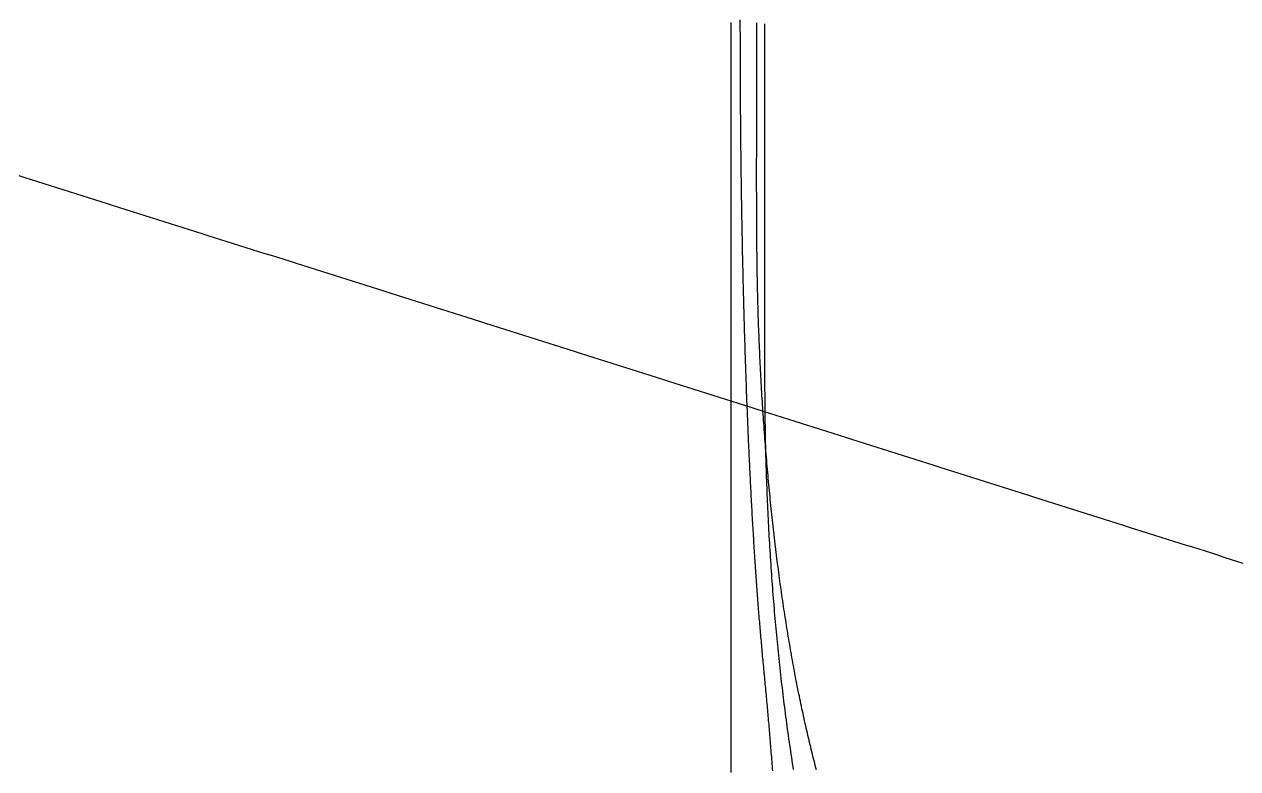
# Model space of a CAD drawing. Header units: millimetres. Extents: x -253 to 256, y -315 to 312.
# Drawn here: x -110.54 to -63.15, y -40.84 to -11.77 of the extents above; entities that cross this region are included whole.
import ezdxf

# ---------------------------------------------------------------- set-up
doc = ezdxf.new("R2010")
doc.units = ezdxf.units.MM
doc.layers.add('SKETCH', color=5, linetype='Continuous')

msp = doc.modelspace()

# ---------------------------------------------------------------- linework, layer by layer
at = {"layer": 'SKETCH', "flags": 128}
for points in [[(-82.937, -40.989), (-82.937, -40.769), (-82.937, -40.549), (-82.937, -40.328), (-82.937, -40.108), (-82.937, -39.888), (-82.937, -39.668), (-82.937, -39.448), (-82.937, -39.227), (-82.937, -39.007), (-82.937, -38.787), (-82.937, -38.567), (-82.937, -38.347), (-82.937, -38.126), (-82.937, -37.906), (-82.937, -37.686), (-82.937, -37.466), (-82.937, -37.246), (-82.937, -37.026), (-82.937, -36.805), (-82.937, -36.585), (-82.937, -36.365), (-82.937, -36.145), (-82.937, -35.925), (-82.937, -35.704), (-82.937, -35.484), (-82.937, -35.264), (-82.937, -35.044), (-82.937, -34.824), (-82.937, -34.603), (-82.937, -34.383), (-82.937, -34.163), (-82.937, -33.943), (-82.937, -33.722), (-82.937, -33.502), (-82.937, -33.282), (-82.937, -33.062), (-82.937, -32.841), (-82.937, -32.621), (-82.937, -32.401), (-82.937, -32.181), (-82.937, -31.96), (-82.937, -31.74), (-82.937, -31.52), (-82.937, -31.3), (-82.937, -31.079), (-82.937, -30.859), (-82.937, -30.639), (-82.937, -30.419), (-82.937, -30.198), (-82.937, -29.978), (-82.937, -29.758), (-82.937, -29.538), (-82.937, -29.318), (-82.937, -29.097), (-82.937, -28.877), (-82.937, -28.657), (-82.937, -28.437), (-82.937, -28.217), (-82.937, -27.996), (-82.937, -27.776), (-82.937, -27.556), (-82.937, -27.336), (-82.937, -27.116), (-82.937, -26.895), (-82.937, -26.675), (-82.937, -26.455), (-82.937, -26.235), (-82.937, -26.015), (-82.937, -25.794), (-82.937, -25.574), (-82.937, -25.354), (-82.937, -25.134), (-82.937, -24.914), (-82.937, -24.693), (-82.937, -24.473), (-82.937, -24.253), (-82.937, -24.033), (-82.937, -23.813), (-82.937, -23.592), (-82.937, -23.372), (-82.937, -23.152), (-82.937, -22.932), (-82.937, -22.712), (-82.937, -22.492), (-82.937, -22.271), (-82.937, -22.051), (-82.937, -21.831), (-82.937, -21.611), (-82.937, -21.391), (-82.937, -21.17), (-82.937, -20.95), (-82.937, -20.73), (-82.937, -20.51), (-82.937, -20.29), (-82.937, -20.069), (-82.937, -19.849), (-82.937, -19.629), (-82.937, -19.409), (-82.937, -19.189), (-82.937, -18.968), (-82.937, -18.748), (-82.937, -18.528), (-82.937, -18.308), (-82.937, -18.087), (-82.937, -17.867), (-82.937, -17.647), (-82.937, -17.427), (-82.937, -17.206), (-82.937, -16.986), (-82.937, -16.766), (-82.937, -16.546), (-82.937, -16.325), (-82.937, -16.105), (-82.937, -15.885), (-82.937, -15.665), (-82.937, -15.445), (-82.937, -15.224), (-82.937, -15.004), (-82.937, -14.784), (-82.937, -14.564), (-82.937, -14.343), (-82.937, -14.123), (-82.937, -13.903), (-82.937, -13.683), (-82.937, -13.462), (-82.937, -13.242), (-82.937, -13.022), (-82.937, -12.802), (-82.937, -12.582), (-82.937, -12.361), (-82.937, -12.141), (-82.937, -11.921), (-82.937, -11.701)], [(-81.312, -40.927), (-81.319, -40.836), (-81.326, -40.745), (-81.332, -40.655), (-81.339, -40.565), (-81.346, -40.476), (-81.352, -40.387), (-81.359, -40.299), (-81.366, -40.211), (-81.373, -40.123), (-81.379, -40.037), (-81.386, -39.951), (-81.393, -39.866), (-81.4, -39.781), (-81.407, -39.697), (-81.414, -39.613), (-81.421, -39.53), (-81.428, -39.447), (-81.435, -39.364), (-81.442, -39.281), (-81.449, -39.199), (-81.456, -39.117), (-81.463, -39.036), (-81.471, -38.954), (-81.478, -38.872), (-81.485, -38.791), (-81.492, -38.709), (-81.499, -38.628), (-81.507, -38.546), (-81.514, -38.464), (-81.521, -38.382), (-81.529, -38.3), (-81.536, -38.215), (-81.544, -38.129), (-81.552, -38.044), (-81.56, -37.959), (-81.568, -37.875), (-81.576, -37.79), (-81.584, -37.706), (-81.592, -37.621), (-81.6, -37.537), (-81.608, -37.453), (-81.616, -37.369), (-81.624, -37.285), (-81.632, -37.201), (-81.64, -37.117), (-81.648, -37.033), (-81.656, -36.948), (-81.664, -36.864), (-81.672, -36.78), (-81.68, -36.695), (-81.688, -36.611), (-81.696, -36.526), (-81.704, -36.441), (-81.711, -36.355), (-81.719, -36.27), (-81.726, -36.188), (-81.734, -36.106), (-81.741, -36.024), (-81.748, -35.942), (-81.755, -35.861), (-81.763, -35.779), (-81.77, -35.698), (-81.777, -35.616), (-81.784, -35.535), (-81.791, -35.453), (-81.798, -35.371), (-81.806, -35.289), (-81.813, -35.207), (-81.82, -35.124), (-81.827, -35.041), (-81.834, -34.958), (-81.841, -34.874), (-81.848, -34.79), (-81.854, -34.705), (-81.861, -34.62), (-81.868, -34.534), (-81.875, -34.447), (-81.882, -34.36), (-81.889, -34.273), (-81.895, -34.184), (-81.902, -34.095), (-81.909, -34.006), (-81.915, -33.916), (-81.922, -33.826), (-81.929, -33.735), (-81.935, -33.644), (-81.942, -33.553), (-81.948, -33.461), (-81.955, -33.369), (-81.961, -33.276), (-81.968, -33.183), (-81.974, -33.09), (-81.98, -32.996), (-81.987, -32.902), (-81.993, -32.807), (-81.999, -32.712), (-82.006, -32.617), (-82.012, -32.521), (-82.018, -32.425), (-82.024, -32.329), (-82.031, -32.232), (-82.037, -32.135), (-82.043, -32.037), (-82.049, -31.94), (-82.055, -31.841), (-82.061, -31.743), (-82.067, -31.644), (-82.073, -31.544), (-82.079, -31.444), (-82.085, -31.344), (-82.09, -31.244), (-82.096, -31.143), (-82.102, -31.041), (-82.108, -30.94), (-82.114, -30.838), (-82.119, -30.735), (-82.125, -30.632), (-82.131, -30.529), (-82.136, -30.426), (-82.142, -30.322), (-82.147, -30.218), (-82.153, -30.114), (-82.158, -30.009), (-82.164, -29.904), (-82.169, -29.799), (-82.174, -29.693), (-82.18, -29.588), (-82.185, -29.481), (-82.19, -29.375), (-82.196, -29.268), (-82.201, -29.161), (-82.206, -29.053), (-82.211, -28.945), (-82.216, -28.837), (-82.221, -28.728), (-82.226, -28.619), (-82.231, -28.51), (-82.236, -28.4), (-82.241, -28.291), (-82.246, -28.18), (-82.251, -28.07), (-82.256, -27.959), (-82.261, -27.848), (-82.265, -27.737), (-82.27, -27.625), (-82.275, -27.513), (-82.279, -27.401), (-82.284, -27.289), (-82.289, -27.176), (-82.293, -27.063), (-82.298, -26.95), (-82.302, -26.837), (-82.307, -26.723), (-82.311, -26.609), (-82.316, -26.495), (-82.32, -26.38), (-82.324, -26.265), (-82.329, -26.15), (-82.333, -26.034), (-82.337, -25.918), (-82.341, -25.802), (-82.346, -25.686), (-82.35, -25.569), (-82.354, -25.453), (-82.358, -25.335), (-82.362, -25.218), (-82.366, -25.101), (-82.37, -24.983), (-82.374, -24.865), (-82.378, -24.747), (-82.382, -24.628), (-82.386, -24.509), (-82.389, -24.391), (-82.393, -24.272), (-82.397, -24.152), (-82.4, -24.033), (-82.404, -23.913), (-82.408, -23.793), (-82.411, -23.673), (-82.415, -23.553), (-82.418, -23.432), (-82.421, -23.311), (-82.425, -23.19), (-82.428, -23.068), (-82.431, -22.947), (-82.435, -22.825), (-82.438, -22.703), (-82.441, -22.58), (-82.444, -22.458), (-82.447, -22.335), (-82.45, -22.213), (-82.453, -22.09), (-82.456, -21.966), (-82.459, -21.843), (-82.462, -21.72), (-82.465, -21.596), (-82.468, -21.472), (-82.471, -21.348), (-82.474, -21.224), (-82.477, -21.1), (-82.479, -20.976), (-82.482, -20.851), (-82.485, -20.727), (-82.487, -20.602), (-82.49, -20.476), (-82.492, -20.351), (-82.495, -20.226), (-82.497, -20.1), (-82.5, -19.974), (-82.502, -19.848), (-82.504, -19.722), (-82.507, -19.595), (-82.509, -19.469), (-82.511, -19.342), (-82.514, -19.216), (-82.516, -19.089), (-82.518, -18.962), (-82.52, -18.835), (-82.522, -18.708), (-82.524, -18.581), (-82.526, -18.453), (-82.528, -18.326), (-82.53, -18.198), (-82.532, -18.071), (-82.534, -17.943), (-82.535, -17.815), (-82.537, -17.687), (-82.539, -17.559), (-82.541, -17.431), (-82.542, -17.302), (-82.544, -17.174), (-82.545, -17.045), (-82.547, -16.916), (-82.548, -16.788), (-82.55, -16.659), (-82.551, -16.53), (-82.553, -16.4), (-82.554, -16.271), (-82.555, -16.142), (-82.556, -16.013), (-82.558, -15.883), (-82.559, -15.754), (-82.56, -15.624), (-82.561, -15.495), (-82.562, -15.365), (-82.563, -15.236), (-82.564, -15.106), (-82.565, -14.977), (-82.566, -14.85), (-82.567, -14.722), (-82.567, -14.596), (-82.568, -14.47), (-82.569, -14.345), (-82.569, -14.22), (-82.57, -14.095), (-82.571, -13.97), (-82.571, -13.845), (-82.571, -13.719), (-82.572, -13.593), (-82.572, -13.466), (-82.573, -13.338), (-82.573, -13.21), (-82.573, -13.08), (-82.574, -12.949), (-82.574, -12.816), (-82.574, -12.682), (-82.574, -12.546), (-82.575, -12.408), (-82.575, -12.268), (-82.575, -12.125), (-82.576, -11.981), (-82.576, -11.792), (-82.576, -11.6)], [(-79.602, -40.891), (-79.625, -40.803), (-79.648, -40.716), (-79.671, -40.627), (-79.694, -40.539), (-79.717, -40.45), (-79.739, -40.361), (-79.762, -40.271), (-79.784, -40.181), (-79.806, -40.09), (-79.828, -40), (-79.85, -39.908), (-79.872, -39.817), (-79.894, -39.725), (-79.916, -39.633), (-79.938, -39.54), (-79.959, -39.447), (-79.981, -39.354), (-80.002, -39.26), (-80.024, -39.166), (-80.045, -39.072), (-80.066, -38.977), (-80.087, -38.882), (-80.108, -38.787), (-80.128, -38.692), (-80.149, -38.596), (-80.17, -38.5), (-80.19, -38.403), (-80.21, -38.306), (-80.231, -38.209), (-80.251, -38.111), (-80.271, -38.013), (-80.291, -37.914), (-80.311, -37.816), (-80.33, -37.717), (-80.35, -37.617), (-80.37, -37.518), (-80.389, -37.418), (-80.408, -37.317), (-80.428, -37.217), (-80.447, -37.116), (-80.466, -37.014), (-80.484, -36.913), (-80.503, -36.811), (-80.522, -36.709), (-80.54, -36.607), (-80.559, -36.504), (-80.577, -36.401), (-80.595, -36.298), (-80.613, -36.194), (-80.631, -36.091), (-80.649, -35.986), (-80.667, -35.882), (-80.685, -35.777), (-80.702, -35.672), (-80.72, -35.567), (-80.737, -35.461), (-80.754, -35.355), (-80.771, -35.248), (-80.788, -35.142), (-80.805, -35.035), (-80.822, -34.928), (-80.839, -34.82), (-80.855, -34.713), (-80.871, -34.605), (-80.888, -34.496), (-80.904, -34.388), (-80.92, -34.279), (-80.936, -34.171), (-80.952, -34.061), (-80.967, -33.952), (-80.983, -33.843), (-80.998, -33.733), (-81.014, -33.623), (-81.029, -33.512), (-81.044, -33.402), (-81.059, -33.291), (-81.074, -33.179), (-81.089, -33.068), (-81.103, -32.956), (-81.118, -32.844), (-81.132, -32.732), (-81.146, -32.62), (-81.161, -32.507), (-81.175, -32.394), (-81.189, -32.281), (-81.202, -32.167), (-81.216, -32.054), (-81.23, -31.94), (-81.243, -31.826), (-81.256, -31.712), (-81.269, -31.597), (-81.282, -31.483), (-81.295, -31.368), (-81.308, -31.253), (-81.321, -31.138), (-81.333, -31.023), (-81.346, -30.907), (-81.358, -30.792), (-81.37, -30.676), (-81.382, -30.559), (-81.394, -30.443), (-81.406, -30.326), (-81.417, -30.209), (-81.429, -30.092), (-81.44, -29.975), (-81.452, -29.857), (-81.463, -29.74), (-81.474, -29.622), (-81.485, -29.504), (-81.495, -29.386), (-81.506, -29.267), (-81.517, -29.149), (-81.527, -29.03), (-81.537, -28.911), (-81.547, -28.792), (-81.557, -28.673), (-81.567, -28.554), (-81.577, -28.435), (-81.587, -28.315), (-81.596, -28.196), (-81.605, -28.076), (-81.615, -27.956), (-81.624, -27.836), (-81.633, -27.715), (-81.641, -27.595), (-81.65, -27.474), (-81.659, -27.353), (-81.667, -27.232), (-81.676, -27.111), (-81.684, -26.989), (-81.692, -26.868), (-81.7, -26.746), (-81.708, -26.625), (-81.715, -26.503), (-81.723, -26.381), (-81.73, -26.259), (-81.737, -26.136), (-81.745, -26.014), (-81.752, -25.892), (-81.759, -25.769), (-81.765, -25.647), (-81.772, -25.524), (-81.778, -25.402), (-81.785, -25.279), (-81.791, -25.156), (-81.797, -25.033), (-81.803, -24.91), (-81.809, -24.787), (-81.815, -24.663), (-81.82, -24.54), (-81.826, -24.416), (-81.831, -24.292), (-81.836, -24.168), (-81.841, -24.044), (-81.846, -23.92), (-81.851, -23.796), (-81.856, -23.672), (-81.86, -23.548), (-81.865, -23.424), (-81.869, -23.299), (-81.873, -23.175), (-81.877, -23.05), (-81.881, -22.926), (-81.885, -22.801), (-81.888, -22.677), (-81.892, -22.552), (-81.895, -22.428), (-81.898, -22.304), (-81.901, -22.181), (-81.904, -22.059), (-81.906, -21.939), (-81.909, -21.818), (-81.911, -21.699), (-81.913, -21.579), (-81.915, -21.46), (-81.917, -21.34), (-81.918, -21.221), (-81.92, -21.101), (-81.921, -20.98), (-81.923, -20.859), (-81.924, -20.737), (-81.925, -20.613), (-81.926, -20.489), (-81.927, -20.362), (-81.928, -20.235), (-81.929, -20.105), (-81.93, -19.973), (-81.931, -19.84), (-81.932, -19.703), (-81.933, -19.565), (-81.934, -19.423), (-81.935, -19.231), (-81.936, -19.035), (-81.936, -18.833), (-81.937, -18.628), (-81.937, -18.418), (-81.938, -18.206), (-81.938, -17.989), (-81.938, -17.77), (-81.938, -17.549), (-81.938, -17.325), (-81.938, -17.099), (-81.937, -16.871), (-81.937, -16.643), (-81.937, -16.413), (-81.936, -16.183), (-81.936, -15.952), (-81.935, -15.721), (-81.935, -15.491), (-81.935, -15.261), (-81.934, -15.032), (-81.934, -14.805), (-81.934, -14.579), (-81.934, -14.355), (-81.934, -14.134), (-81.934, -13.913), (-81.934, -13.693), (-81.934, -13.472), (-81.934, -13.252), (-81.934, -13.032), (-81.934, -12.811), (-81.934, -12.591), (-81.934, -12.37), (-81.934, -12.15), (-81.934, -11.93), (-81.934, -11.709)], [(-80.495, -40.878), (-80.514, -40.759), (-80.532, -40.64), (-80.551, -40.52), (-80.569, -40.4), (-80.587, -40.279), (-80.605, -40.159), (-80.623, -40.037), (-80.641, -39.916), (-80.659, -39.794), (-80.676, -39.672), (-80.694, -39.55), (-80.711, -39.427), (-80.728, -39.305), (-80.745, -39.182), (-80.761, -39.058), (-80.778, -38.935), (-80.794, -38.811), (-80.81, -38.687), (-80.826, -38.562), (-80.842, -38.438), (-80.858, -38.313), (-80.874, -38.188), (-80.889, -38.062), (-80.904, -37.937), (-80.92, -37.81), (-80.935, -37.684), (-80.95, -37.557), (-80.964, -37.43), (-80.979, -37.303), (-80.993, -37.176), (-81.007, -37.048), (-81.021, -36.92), (-81.035, -36.792), (-81.049, -36.663), (-81.063, -36.535), (-81.076, -36.406), (-81.09, -36.277), (-81.103, -36.147), (-81.116, -36.018), (-81.128, -35.888), (-81.141, -35.758), (-81.153, -35.628), (-81.166, -35.498), (-81.178, -35.368), (-81.19, -35.237), (-81.202, -35.106), (-81.213, -34.975), (-81.225, -34.844), (-81.236, -34.712), (-81.247, -34.58), (-81.258, -34.448), (-81.269, -34.316), (-81.28, -34.184), (-81.29, -34.051), (-81.301, -33.918), (-81.311, -33.785), (-81.321, -33.652), (-81.331, -33.519), (-81.34, -33.385), (-81.35, -33.251), (-81.359, -33.118), (-81.369, -32.984), (-81.378, -32.85), (-81.386, -32.716), (-81.395, -32.581), (-81.404, -32.447), (-81.412, -32.312), (-81.42, -32.178), (-81.428, -32.043), (-81.436, -31.908), (-81.444, -31.773), (-81.451, -31.638), (-81.459, -31.503), (-81.466, -31.367), (-81.473, -31.231), (-81.48, -31.096), (-81.487, -30.959), (-81.493, -30.823), (-81.5, -30.687), (-81.506, -30.551), (-81.512, -30.414), (-81.518, -30.278), (-81.524, -30.141), (-81.529, -30.004), (-81.534, -29.867), (-81.54, -29.731), (-81.545, -29.594), (-81.55, -29.457), (-81.554, -29.32), (-81.559, -29.183), (-81.563, -29.045), (-81.567, -28.908), (-81.571, -28.772), (-81.575, -28.636), (-81.578, -28.502), (-81.582, -28.368), (-81.585, -28.235), (-81.588, -28.102), (-81.59, -27.97), (-81.593, -27.837), (-81.595, -27.705), (-81.597, -27.572), (-81.599, -27.439), (-81.601, -27.305), (-81.602, -27.171), (-81.604, -27.036), (-81.605, -26.899), (-81.607, -26.762), (-81.608, -26.623), (-81.609, -26.482), (-81.611, -26.34), (-81.612, -26.196), (-81.613, -26.05), (-81.614, -25.902), (-81.615, -25.751), (-81.616, -25.598), (-81.618, -25.399), (-81.619, -25.196), (-81.62, -24.99), (-81.62, -24.779), (-81.621, -24.565), (-81.621, -24.349), (-81.622, -24.129), (-81.622, -23.907), (-81.622, -23.683), (-81.621, -23.456), (-81.621, -23.229), (-81.621, -22.999), (-81.62, -22.769), (-81.62, -22.537), (-81.619, -22.306), (-81.619, -22.073), (-81.619, -21.841), (-81.618, -21.61), (-81.618, -21.378), (-81.617, -21.148), (-81.617, -20.918), (-81.617, -20.69), (-81.616, -20.464), (-81.616, -20.24), (-81.616, -20.017), (-81.616, -19.793), (-81.616, -19.57), (-81.616, -19.347), (-81.616, -19.123), (-81.616, -18.9), (-81.616, -18.677), (-81.616, -18.454), (-81.616, -18.23), (-81.616, -18.007), (-81.616, -17.784), (-81.616, -17.56), (-81.616, -17.337), (-81.616, -17.114), (-81.616, -16.891), (-81.616, -16.667), (-81.616, -16.444), (-81.616, -16.221), (-81.616, -15.997), (-81.616, -15.774), (-81.616, -15.551), (-81.616, -15.328), (-81.616, -15.104), (-81.616, -14.881), (-81.616, -14.658), (-81.616, -14.435), (-81.616, -14.211), (-81.616, -13.988), (-81.616, -13.765), (-81.616, -13.542), (-81.616, -13.318), (-81.616, -13.095), (-81.616, -12.872), (-81.616, -12.649), (-81.616, -12.425), (-81.616, -12.202), (-81.616, -11.979), (-81.616, -11.756)], [(-110.76, -17.67), (-110.514, -17.748), (-110.268, -17.826), (-110.021, -17.904), (-109.775, -17.982), (-109.528, -18.06), (-109.282, -18.138), (-109.035, -18.216), (-108.789, -18.294), (-108.542, -18.372), (-108.296, -18.45), (-108.049, -18.529), (-107.803, -18.607), (-107.557, -18.685), (-107.31, -18.763), (-107.064, -18.841), (-106.817, -18.919), (-106.571, -18.997), (-106.324, -19.075), (-106.078, -19.153), (-105.831, -19.231), (-105.585, -19.309), (-105.339, -19.387), (-105.092, -19.465), (-104.846, -19.543), (-104.599, -19.621), (-104.353, -19.699), (-104.106, -19.777), (-103.86, -19.855), (-103.613, -19.933), (-103.367, -20.011), (-103.12, -20.09), (-102.874, -20.168), (-102.628, -20.246), (-102.381, -20.324), (-102.135, -20.402), (-101.888, -20.48), (-101.642, -20.558), (-101.395, -20.636), (-101.149, -20.714), (-100.902, -20.792), (-100.656, -20.87), (-100.409, -20.948), (-100.163, -21.026), (-99.917, -21.104), (-99.67, -21.182), (-99.424, -21.26), (-99.177, -21.338), (-98.931, -21.416), (-98.684, -21.494), (-98.438, -21.572), (-98.191, -21.65), (-97.945, -21.728), (-97.699, -21.806), (-97.452, -21.884), (-97.206, -21.962), (-96.959, -22.04), (-96.713, -22.118), (-96.466, -22.196), (-96.22, -22.274), (-95.973, -22.352), (-95.727, -22.43), (-95.48, -22.508), (-95.234, -22.586), (-94.988, -22.664), (-94.741, -22.742), (-94.495, -22.82), (-94.248, -22.898), (-94.002, -22.976), (-93.755, -23.054), (-93.509, -23.132), (-93.262, -23.21), (-93.016, -23.288), (-92.769, -23.366), (-92.523, -23.444), (-92.276, -23.522), (-92.03, -23.6), (-91.783, -23.678), (-91.537, -23.757), (-91.29, -23.835), (-91.044, -23.913), (-90.797, -23.991), (-90.551, -24.069), (-90.304, -24.147), (-90.058, -24.225), (-89.811, -24.303), (-89.565, -24.381), (-89.318, -24.459), (-89.072, -24.537), (-88.825, -24.615), (-88.579, -24.693), (-88.332, -24.771), (-88.086, -24.849), (-87.839, -24.927), (-87.593, -25.005), (-87.347, -25.083), (-87.1, -25.161), (-86.854, -25.239), (-86.607, -25.317), (-86.361, -25.395), (-86.114, -25.473), (-85.868, -25.551), (-85.621, -25.629), (-85.375, -25.707), (-85.128, -25.785), (-84.882, -25.863), (-84.636, -25.941), (-84.389, -26.019), (-84.143, -26.097), (-83.896, -26.175), (-83.65, -26.253), (-83.403, -26.331), (-83.157, -26.409), (-82.91, -26.487), (-82.664, -26.565), (-82.418, -26.643), (-82.171, -26.721), (-81.925, -26.799), (-81.678, -26.877), (-81.432, -26.955), (-81.185, -27.033), (-80.939, -27.111), (-80.692, -27.189), (-80.446, -27.267), (-80.199, -27.346), (-79.953, -27.424), (-79.707, -27.502), (-79.46, -27.58), (-79.214, -27.658), (-78.967, -27.736), (-78.721, -27.814), (-78.474, -27.892), (-78.228, -27.97), (-77.981, -28.048), (-77.735, -28.126), (-77.489, -28.204), (-77.242, -28.282), (-76.996, -28.36), (-76.749, -28.438), (-76.503, -28.516), (-76.256, -28.594), (-76.01, -28.672), (-75.763, -28.75), (-75.517, -28.828), (-75.27, -28.906), (-75.024, -28.984), (-74.778, -29.062), (-74.531, -29.14), (-74.285, -29.218), (-74.038, -29.296), (-73.792, -29.374), (-73.545, -29.452), (-73.299, -29.53), (-73.052, -29.608), (-72.806, -29.686), (-72.56, -29.764), (-72.313, -29.842), (-72.067, -29.92), (-71.82, -29.998), (-71.574, -30.076), (-71.327, -30.154), (-71.081, -30.232), (-70.834, -30.31), (-70.588, -30.388), (-70.341, -30.466), (-70.095, -30.544), (-69.849, -30.622), (-69.602, -30.7), (-69.356, -30.779), (-69.109, -30.857), (-68.863, -30.935), (-68.616, -31.013), (-68.37, -31.091), (-68.123, -31.169), (-67.877, -31.247), (-67.63, -31.325), (-67.384, -31.403), (-67.138, -31.481), (-66.891, -31.559), (-66.645, -31.637), (-66.398, -31.715), (-66.152, -31.793), (-65.905, -31.871), (-65.659, -31.949), (-65.412, -32.027), (-65.166, -32.105), (-64.92, -32.183), (-64.673, -32.261), (-64.427, -32.339), (-64.18, -32.417), (-63.934, -32.495), (-63.687, -32.574), (-63.441, -32.652), (-63.194, -32.73), (-62.948, -32.808)]]:
    msp.add_lwpolyline(points, dxfattribs=at)

doc.saveas('drawing.dxf')
